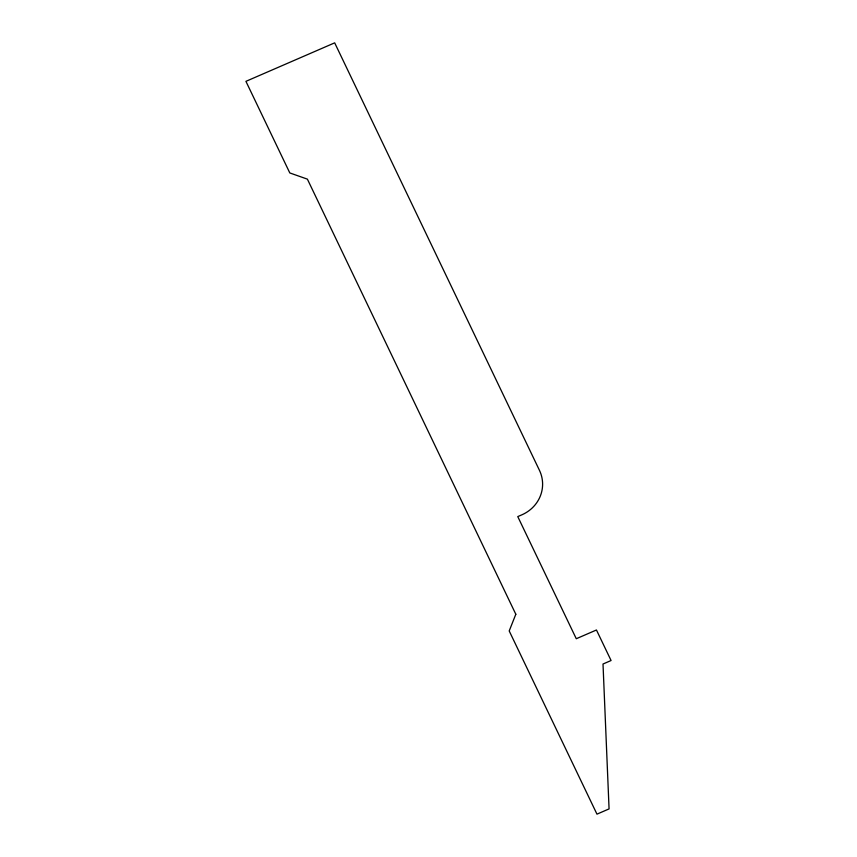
<?xml version="1.0" encoding="UTF-8"?>
<svg xmlns="http://www.w3.org/2000/svg" width="857" height="857" viewBox="0 0 857 857"><rect width="100%" height="100%" fill="white"/><g stroke="black" fill="none" stroke-linecap="round" stroke-linejoin="round"><path stroke-width="1.29" d="M515.818 614.244L509.208 630.945L596.965 814.15L609.07 808.901L603.007 664.025L611.073 660.522L596.451 629.991L576.279 638.733L517.767 516.6L521.806 514.853A35.437 33.584 -2.3 0 0 539.449 470.322L334.68 42.85L245.927 81.34L289.805 172.943L307.395 179.145L515.818 614.244"/></g></svg>
